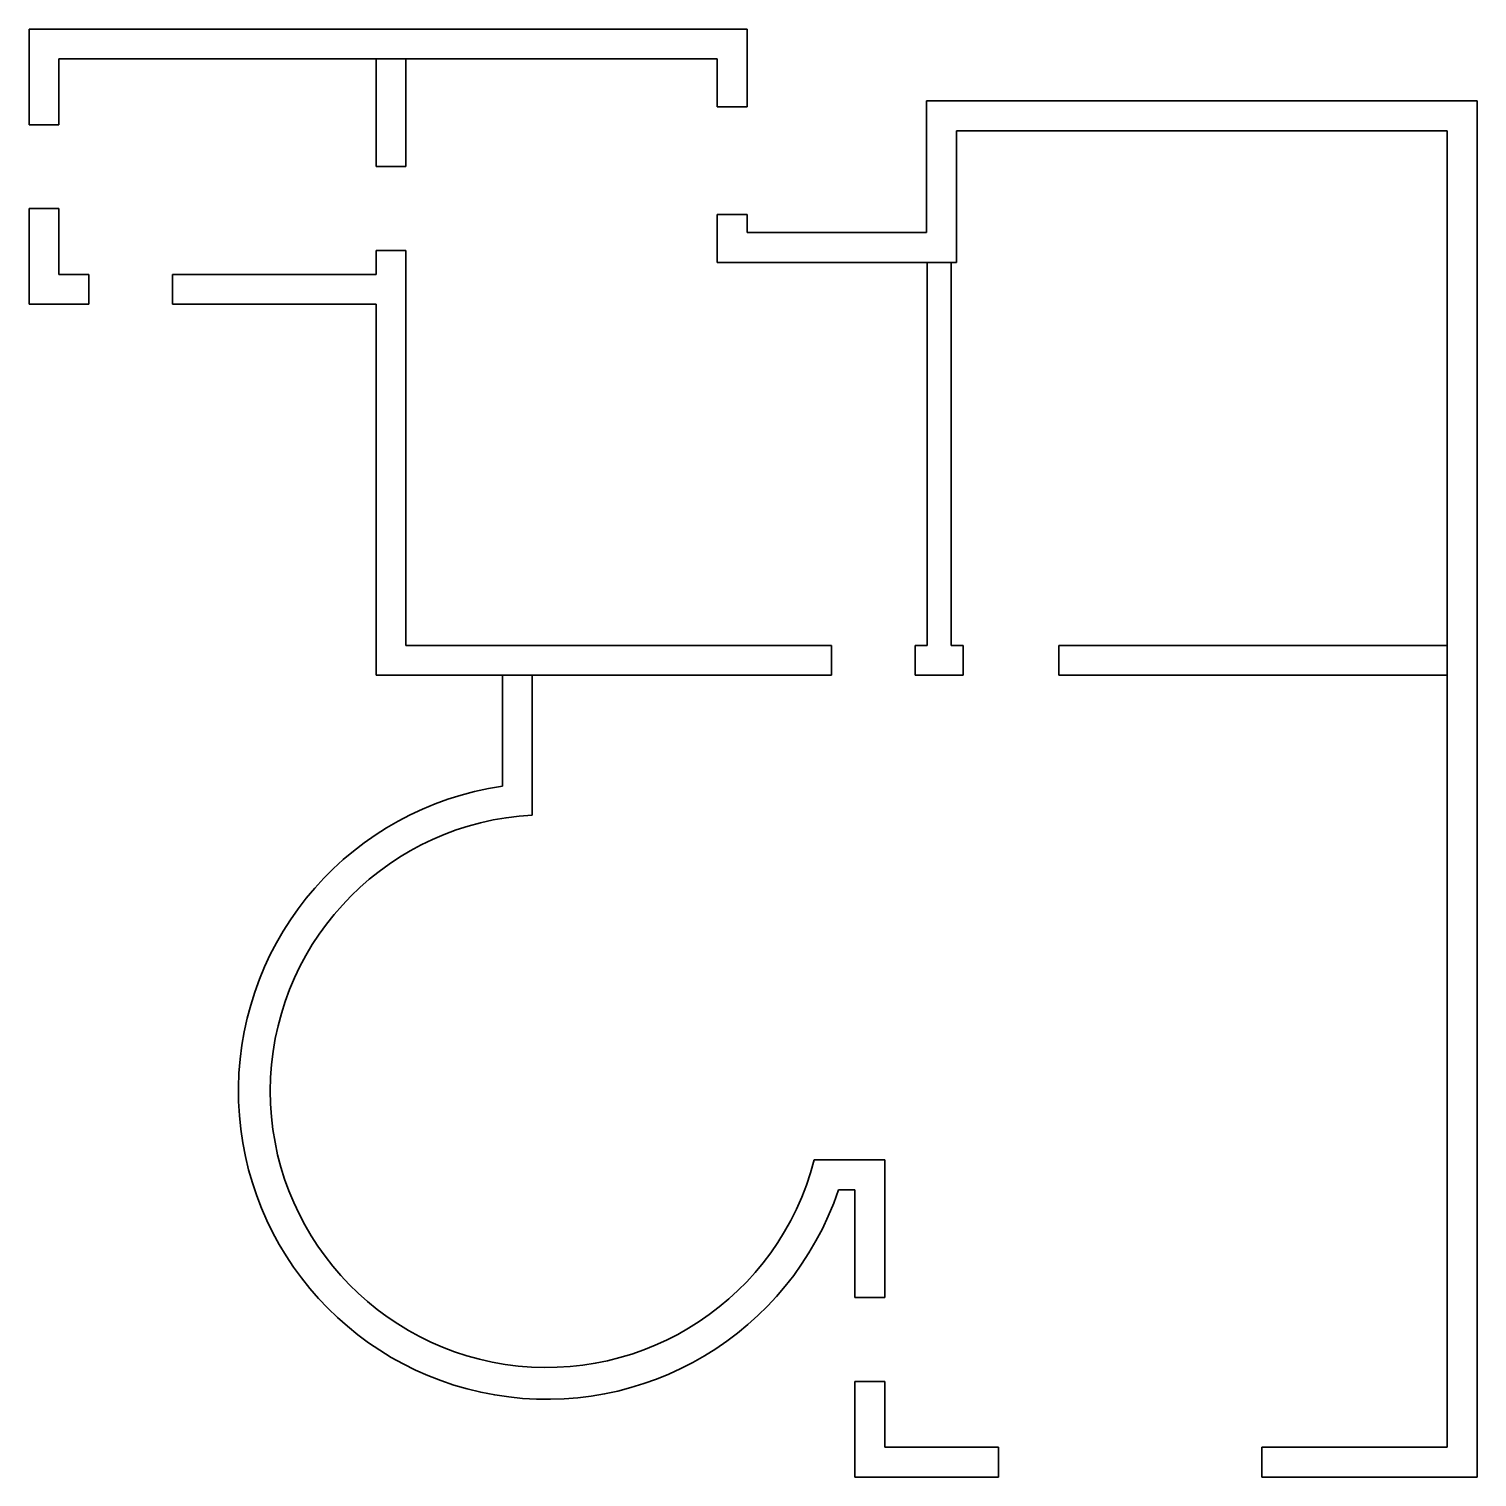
# Model space of a CAD drawing. Header units: millimetres. Extents: x 3000.4 to 3012.5, y 1833.4 to 1845.5.
import ezdxf

# ---------------------------------------------------------------- set-up
doc = ezdxf.new("R2010")
doc.units = ezdxf.units.MM
doc.layers.add('JGE', color=242, linetype='Continuous', lineweight=30)

msp = doc.modelspace()

# ---------------------------------------------------------------- linework, layer by layer
at = {"layer": 'JGE'}
for p, q in [((3006.399, 1845.455), (3000.399, 1845.455)), ((3000.399, 1845.455), (3000.399, 1844.655)), ((3006.399, 1844.805), (3006.399, 1845.455)), ((3006.149, 1845.205), (3000.649, 1845.205)), ((3000.649, 1845.205), (3000.649, 1844.655)), ((3003.299, 1845.205), (3003.299, 1844.305)), ((3003.549, 1845.205), (3003.549, 1844.305)), ((3006.149, 1844.805), (3006.149, 1845.205)), ((3006.399, 1844.805), (3006.149, 1844.805)), ((3012.499, 1844.855), (3007.899, 1844.855)), ((3007.899, 1844.855), (3007.899, 1843.755)), ((3012.499, 1840.505), (3012.499, 1844.855)), ((3000.399, 1844.655), (3000.649, 1844.655)), ((3012.249, 1844.605), (3008.149, 1844.605)), ((3008.149, 1844.605), (3008.149, 1843.505)), ((3012.249, 1840.505), (3012.249, 1844.605)), ((3003.299, 1844.305), (3003.549, 1844.305)), ((3000.399, 1843.955), (3000.399, 1843.155)), ((3000.399, 1843.955), (3000.649, 1843.955)), ((3000.649, 1843.955), (3000.649, 1843.405)), ((3006.149, 1843.505), (3006.149, 1843.905)), ((3006.399, 1843.905), (3006.149, 1843.905)), ((3006.399, 1843.755), (3006.399, 1843.905)), ((3007.899, 1843.755), (3006.399, 1843.755)), ((3003.299, 1843.605), (3003.549, 1843.605)), ((3003.299, 1843.605), (3003.299, 1843.405)), ((3003.549, 1843.605), (3003.549, 1840.305)), ((3008.149, 1843.505), (3006.149, 1843.505)), ((3007.904, 1843.505), (3007.904, 1840.305)), ((3008.104, 1843.505), (3008.104, 1840.305)), ((3000.649, 1843.405), (3000.899, 1843.405)), ((3000.899, 1843.405), (3000.899, 1843.155)), ((3001.599, 1843.405), (3001.599, 1843.155)), ((3001.599, 1843.405), (3003.299, 1843.405)), ((3000.399, 1843.155), (3000.899, 1843.155)), ((3001.599, 1843.155), (3003.299, 1843.155)), ((3003.299, 1843.155), (3003.299, 1840.055)), ((3012.249, 1833.605), (3012.249, 1840.505)), ((3012.499, 1833.355), (3012.499, 1840.505)), ((3003.549, 1840.305), (3007.104, 1840.305)), ((3007.104, 1840.305), (3007.104, 1840.055)), ((3007.804, 1840.305), (3007.804, 1840.055)), ((3007.804, 1840.305), (3007.904, 1840.305)), ((3008.104, 1840.305), (3008.204, 1840.305)), ((3008.204, 1840.305), (3008.204, 1840.055)), ((3009.004, 1840.305), (3009.004, 1840.055)), ((3009.004, 1840.305), (3012.249, 1840.305)), ((3003.299, 1840.055), (3007.104, 1840.055)), ((3004.354, 1840.055), (3004.354, 1839.155)), ((3004.604, 1840.055), (3004.604, 1838.886)), ((3007.804, 1840.055), (3008.204, 1840.055)), ((3009.004, 1840.055), (3012.249, 1840.055)), ((3004.354, 1839.155), (3004.354, 1839.129)), ((3004.604, 1839.155), (3004.604, 1839.153)), ((3006.96, 1836.005), (3007.549, 1836.005)), ((3007.163, 1836.005), (3007.299, 1836.005)), ((3007.549, 1835.755), (3007.549, 1836.005)), ((3007.163, 1835.755), (3007.299, 1835.755)), ((3007.299, 1835.755), (3007.299, 1834.855)), ((3007.549, 1835.755), (3007.549, 1834.855)), ((3007.299, 1834.855), (3007.549, 1834.855)), ((3007.299, 1834.155), (3007.299, 1833.355)), ((3007.299, 1834.155), (3007.549, 1834.155)), ((3007.549, 1834.155), (3007.549, 1833.605)), ((3007.549, 1833.605), (3007.899, 1833.605)), ((3007.899, 1833.605), (3008.499, 1833.605)), ((3008.499, 1833.605), (3008.499, 1833.355)), ((3010.699, 1833.605), (3010.699, 1833.355)), ((3010.699, 1833.605), (3012.249, 1833.605)), ((3007.299, 1833.355), (3007.899, 1833.355)), ((3007.899, 1833.355), (3008.499, 1833.355)), ((3010.699, 1833.355), (3012.499, 1833.355))]:
    msp.add_line(p, q, dxfattribs=at)
for radius, start, end in [(2.575, 98.2614, 341.3136), (2.309, 92.9789, 345.5807)]:
    msp.add_arc((3004.724, 1836.58), radius, start, end, dxfattribs=at)

doc.saveas('drawing.dxf')
